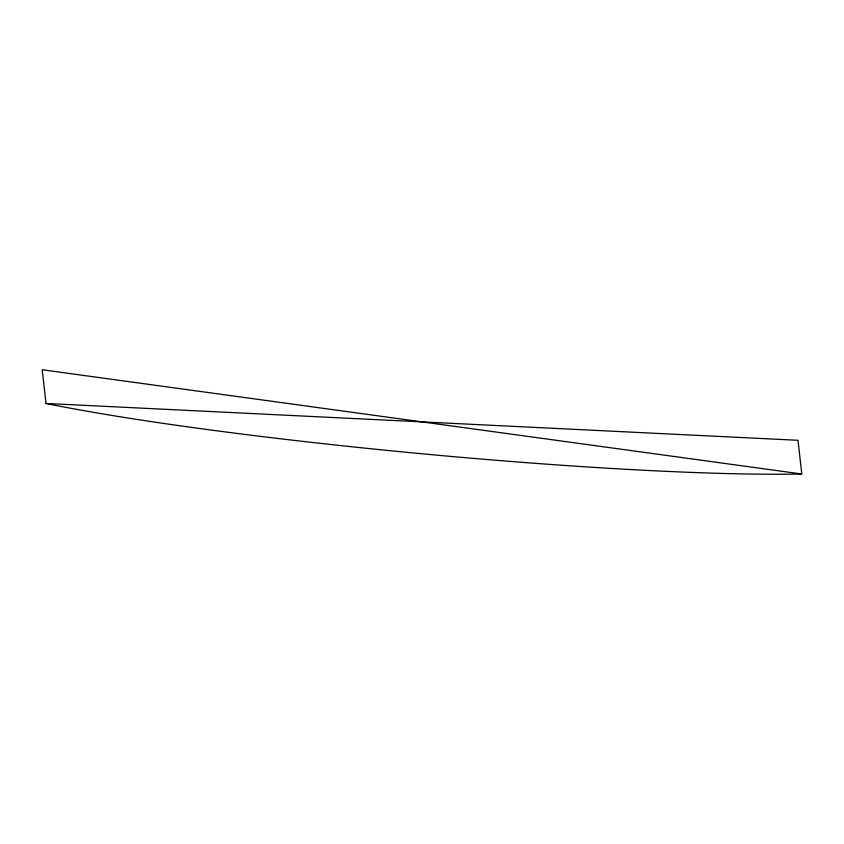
<?xml version="1.0" encoding="UTF-8"?>
<svg xmlns="http://www.w3.org/2000/svg" width="844" height="844" viewBox="0 0 844 844"><rect width="100%" height="100%" fill="white"/><g stroke="black" fill="none" stroke-linecap="round" stroke-linejoin="round"><path stroke-width="1.27" d="M45.998 403.464L798.002 440.304L801.8 474.012A457.68 34.319 5.4 0 1 45.998 403.464L42.2 369.756L801.8 474.012"/></g></svg>
